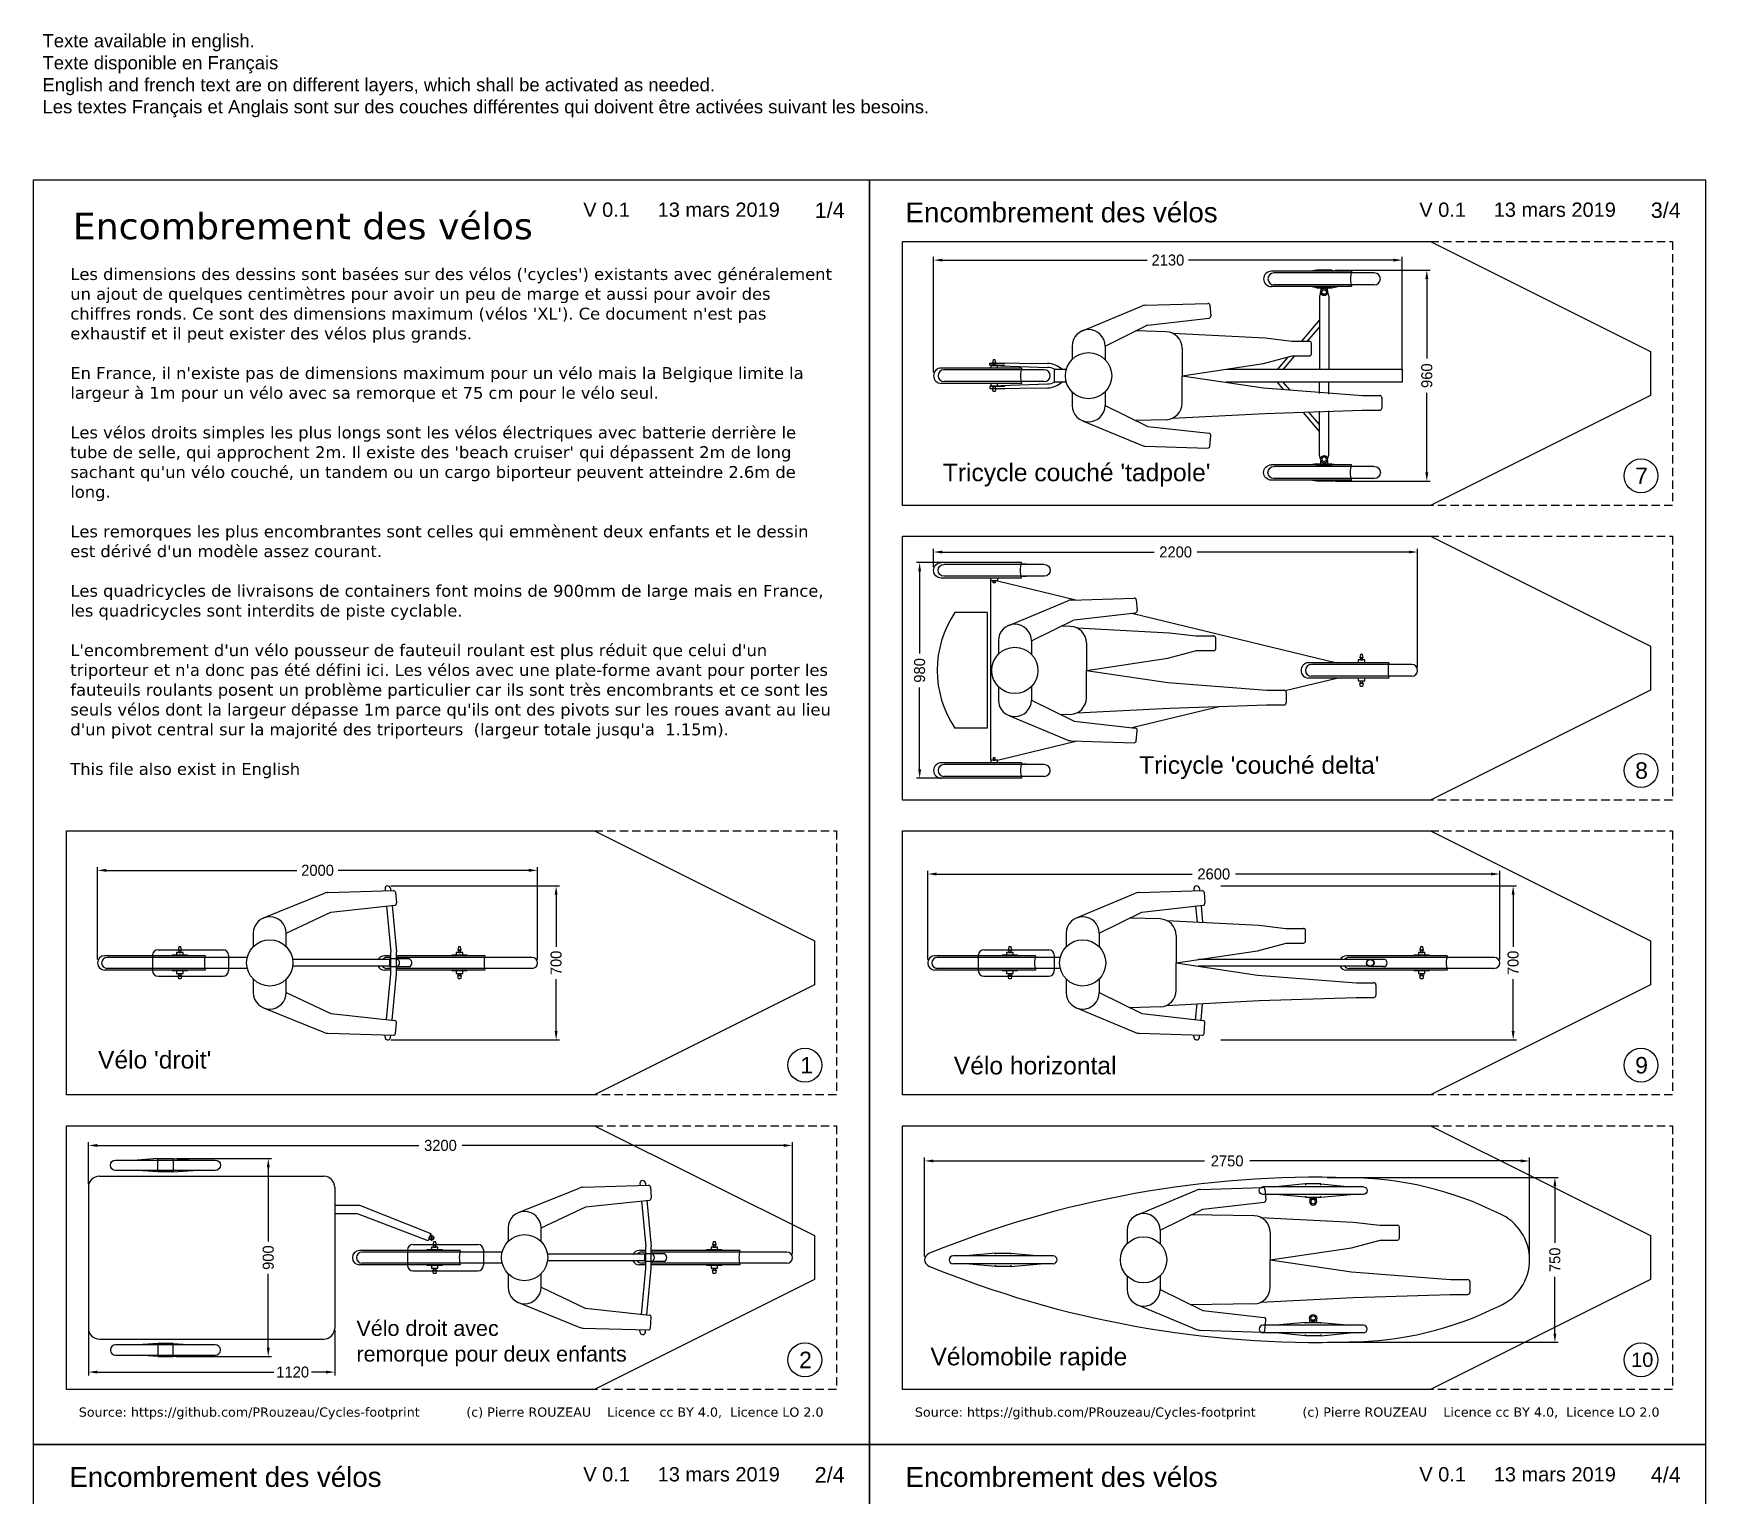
# Model space of a CAD drawing. Extents: x -960 to 7600, y -1493 to 12166.
# Drawn here: x 0 to 7600, y 5518 to 12166 of the extents above; entities that cross this region are included whole.
import ezdxf

# ---------------------------------------------------------------- set-up
doc = ezdxf.new("R2010")
doc.units = 0
doc.linetypes.add('DASHED', pattern=[19.05, 12.7, -6.35])
doc.layers.get('0').update_dxf_attribs({"linetype": 'CONTINUOUS'})
doc.layers.get('DEFPOINTS').update_dxf_attribs({"linetype": 'CONTINUOUS'})
doc.layers.add('COTES', color=1, linetype='CONTINUOUS')
doc.layers.add('TEXTE_FRANÇAIS', color=7, linetype='CONTINUOUS')
doc.dimstyles.new('ISO-25', dxfattribs={"dimtxt": 2.5, "dimasz": 2.5, "dimexe": 1.25, "dimexo": 0.625, "dimtad": 1, "dimtxsty": 'STANDARD', "dimcen": 2.5, "dimazin": 3, "dimtfac": 1, "dimtmove": 0, "dimatfit": 3})

# ---------------------------------------------------------------- blocks, each defined once
blk = doc.blocks.new('*D4')
at = {"layer": 'COTES', "color": 0}
for p, q in [((4351.4, 9760), (4012.9, 9760)), ((4027.9, 9720), (4027.9, 9347.5)), ((4027.9, 8820), (4027.9, 9192.5)), ((4351.4, 8780), (4012.9, 8780))]:
    blk.add_line(p, q, dxfattribs=at)
for points in [[(4034.5, 9720), (4021.2, 9720), (4027.9, 9760)], [(4021.2, 8820), (4034.5, 8820), (4027.9, 8780)]]:
    blk.add_solid(points, dxfattribs=at)
at = {"layer": 'DEFPOINTS', "color": 0}
for p in [(4027.9, 9760), (4366.4, 9760), (4366.4, 8780)]:
    blk.add_point(p, dxfattribs=at)
at = {"layer": 'COTES', "color": 0, "insert": (4027.9, 9270), "char_height": 50, "attachment_point": 5, "rotation": 90}
blk.add_mtext('980', dxfattribs=at)
blk = doc.blocks.new('*D5')
at = {"layer": 'COTES', "color": 0}
for p, q in [((4091.4, 9740), (4091.4, 9823.3)), ((4131.4, 9808.3), (5093.1, 9808.3)), ((6251.4, 9808.3), (5289.7, 9808.3)), ((6291.4, 9285), (6291.4, 9823.3))]:
    blk.add_line(p, q, dxfattribs=at)
for points in [[(4131.4, 9814.9), (4131.4, 9801.6), (4091.4, 9808.3)], [(6251.4, 9801.6), (6251.4, 9814.9), (6291.4, 9808.3)]]:
    blk.add_solid(points, dxfattribs=at)
at = {"layer": 'DEFPOINTS', "color": 0}
for p in [(6291.4, 9808.3), (4091.4, 9725), (6291.4, 9270)]:
    blk.add_point(p, dxfattribs=at)
at = {"layer": 'COTES', "color": 0, "insert": (5191.4, 9808.3), "char_height": 50, "attachment_point": 5}
blk.add_mtext('2200', dxfattribs=at)
blk = doc.blocks.new('*D7')
at = {"layer": 'COTES', "color": 0}
for p, q in [((291.4, 7955), (291.4, 8375.9)), ((331.4, 8360.9), (1197.2, 8360.9)), ((2251.4, 8360.9), (1385.6, 8360.9)), ((2291.4, 7955), (2291.4, 8375.9))]:
    blk.add_line(p, q, dxfattribs=at)
for points in [[(331.4, 8367.6), (331.4, 8354.2), (291.4, 8360.9)], [(2251.4, 8354.2), (2251.4, 8367.6), (2291.4, 8360.9)]]:
    blk.add_solid(points, dxfattribs=at)
at = {"layer": 'DEFPOINTS', "color": 0}
for p in [(2291.4, 8360.9), (291.4, 7940), (2291.4, 7940)]:
    blk.add_point(p, dxfattribs=at)
at = {"layer": 'COTES', "color": 0, "insert": (1291.4, 8360.9), "char_height": 50, "attachment_point": 5}
blk.add_mtext('2000', dxfattribs=at)
blk = doc.blocks.new('*D8')
at = {"layer": 'COTES', "color": 0}
for p, q in [((1624.3, 8290), (2390.6, 8290)), ((2375.6, 8250), (2375.6, 8013.3)), ((2375.6, 7630), (2375.6, 7866.7)), ((1624.3, 7590), (2390.6, 7590))]:
    blk.add_line(p, q, dxfattribs=at)
for points in [[(2382.3, 8250), (2369, 8250), (2375.6, 8290)], [(2369, 7630), (2382.3, 7630), (2375.6, 7590)]]:
    blk.add_solid(points, dxfattribs=at)
at = {"layer": 'DEFPOINTS', "color": 0}
for p in [(1609.3, 8290), (2375.6, 8290), (1609.3, 7590)]:
    blk.add_point(p, dxfattribs=at)
at = {"layer": 'COTES', "color": 0, "insert": (2375.6, 7940), "char_height": 50, "attachment_point": 5, "rotation": 90}
blk.add_mtext('700', dxfattribs=at)
blk = doc.blocks.new('ENCOMBREMENT')
blk.add_lwpolyline([(0, 1200), (0, 1200), (2400, 1200), (3400, 700), (3400, 500), (2400, 0), (0, 0), (0, 0)], close=True)
at = {"linetype": 'DASHED', "ltscale": 3}
blk.add_lwpolyline([(0, 0), (0, 1200), (3500, 1200), (3500, 0)], close=True, dxfattribs=at)
blk = doc.blocks.new('*D41')
at = {"layer": 'COTES', "color": 0}
for p, q in [((5916.4, 11090), (6348.1, 11090)), ((6333.1, 11050), (6333.1, 10687.5)), ((6333.1, 10170), (6333.1, 10532.5)), ((5916.4, 10130), (6348.1, 10130))]:
    blk.add_line(p, q, dxfattribs=at)
for points in [[(6339.7, 11050), (6326.4, 11050), (6333.1, 11090)], [(6326.4, 10170), (6339.7, 10170), (6333.1, 10130)]]:
    blk.add_solid(points, dxfattribs=at)
at = {"layer": 'DEFPOINTS', "color": 0}
for p in [(5901.4, 11090), (6333.1, 11090), (5901.4, 10130)]:
    blk.add_point(p, dxfattribs=at)
at = {"layer": 'COTES', "color": 0, "insert": (6333.1, 10610), "char_height": 50, "attachment_point": 5, "rotation": 90}
blk.add_mtext('960', dxfattribs=at)
blk = doc.blocks.new('*D42')
at = {"layer": 'COTES', "color": 0}
for p, q in [((4091.4, 10625), (4091.4, 11150.6)), ((4131.4, 11135.6), (5062.2, 11135.6)), ((6181.4, 11135.6), (5250.6, 11135.6)), ((6221.4, 10635), (6221.4, 11150.6))]:
    blk.add_line(p, q, dxfattribs=at)
for points in [[(4131.4, 11142.3), (4131.4, 11128.9), (4091.4, 11135.6)], [(6181.4, 11128.9), (6181.4, 11142.3), (6221.4, 11135.6)]]:
    blk.add_solid(points, dxfattribs=at)
at = {"layer": 'DEFPOINTS', "color": 0}
for p in [(6221.4, 11135.6), (4091.4, 10610), (6221.4, 10620)]:
    blk.add_point(p, dxfattribs=at)
at = {"layer": 'COTES', "color": 0, "insert": (5156.4, 11135.6), "char_height": 50, "attachment_point": 5}
blk.add_mtext('2130', dxfattribs=at)
blk = doc.blocks.new('*D49')
at = {"layer": 'COTES', "color": 0}
for p, q in [((4064.6, 7955), (4064.6, 8359.2)), ((4104.6, 8344.2), (5266.3, 8344.2)), ((6624.8, 8344.2), (5463, 8344.2)), ((6664.8, 7955), (6664.8, 8359.2))]:
    blk.add_line(p, q, dxfattribs=at)
for points in [[(4104.6, 8350.9), (4104.6, 8337.6), (4064.6, 8344.2)], [(6624.8, 8337.6), (6624.8, 8350.9), (6664.8, 8344.2)]]:
    blk.add_solid(points, dxfattribs=at)
at = {"layer": 'DEFPOINTS', "color": 0}
for p in [(6664.8, 8344.2), (4064.6, 7940), (6664.8, 7940)]:
    blk.add_point(p, dxfattribs=at)
at = {"layer": 'COTES', "color": 0, "insert": (5364.7, 8344.2), "char_height": 50, "attachment_point": 5}
blk.add_mtext('2600', dxfattribs=at)
blk = doc.blocks.new('*D50')
at = {"layer": 'COTES', "color": 0}
for p, q in [((5397.4, 8290), (6740.4, 8290)), ((6725.4, 8250), (6725.4, 8013.3)), ((6725.4, 7630), (6725.4, 7866.7)), ((5397.4, 7590), (6740.4, 7590))]:
    blk.add_line(p, q, dxfattribs=at)
for points in [[(6732.1, 8250), (6718.8, 8250), (6725.4, 8290)], [(6718.8, 7630), (6732.1, 7630), (6725.4, 7590)]]:
    blk.add_solid(points, dxfattribs=at)
at = {"layer": 'DEFPOINTS', "color": 0}
for p in [(5382.4, 8290), (6725.4, 8290), (5382.4, 7590)]:
    blk.add_point(p, dxfattribs=at)
at = {"layer": 'COTES', "color": 0, "insert": (6725.4, 7940), "char_height": 50, "attachment_point": 5, "rotation": 90}
blk.add_mtext('700', dxfattribs=at)
blk = doc.blocks.new('*D52')
at = {"layer": 'COTES', "color": 0}
for p, q in [((649.8, 7050), (1082.4, 7050)), ((1067.4, 7010), (1067.4, 6673.3)), ((1067.4, 6190), (1067.4, 6526.7)), ((649.8, 6150), (1082.4, 6150))]:
    blk.add_line(p, q, dxfattribs=at)
for points in [[(1074.1, 7010), (1060.7, 7010), (1067.4, 7050)], [(1060.7, 6190), (1074.1, 6190), (1067.4, 6150)]]:
    blk.add_solid(points, dxfattribs=at)
at = {"layer": 'DEFPOINTS', "color": 0}
for p in [(634.8, 7050), (1067.4, 7050), (634.8, 6150)]:
    blk.add_point(p, dxfattribs=at)
at = {"layer": 'COTES', "color": 0, "insert": (1067.4, 6600), "char_height": 50, "attachment_point": 5, "rotation": 90}
blk.add_mtext('900', dxfattribs=at)
blk = doc.blocks.new('ROUE_REMORQUE_500X50')
for p, q in [((-459.5, -3103.4), (-912.5, -3103.4)), ((-721, -3096.9), (-812.1, -3103.4)), ((-651, -3096.9), (-559.9, -3103.4)), ((-912.5, -3150.4), (-459.5, -3150.4)), ((-721, -3156.9), (-812.1, -3150.4)), ((-651, -3156.9), (-559.9, -3150.4))]:
    blk.add_line(p, q)
blk.add_lwpolyline([(-721, -3096.9), (-721, -3156.9), (-651, -3156.9), (-651, -3096.9)], close=True)
for centre, start, end in [((-912.5, -3126.9), 90, 270), ((-459.5, -3126.9), 270, 90)]:
    blk.add_arc(centre, 23.5, start, end)
blk = doc.blocks.new('REMORQUE_ENFANTS')
for p, q in [((-1200, 320), (-1200, -320)), ((-1150, 370), (-130, 370)), ((-80, 320), (-80, -320)), ((346.3, 90), (373.7, 90)), ((360, 104.2), (360, 75.8)), ((-1150, -370), (-130, -370))]:
    blk.add_line(p, q)
blk.add_lwpolyline([(-80, 239.1), (32.2, 239.1), (356.2, 109.3), (344.7, 77.1), (22.6, 199.1), (-80, 199.1)])
blk.add_circle((360, 90), 10)
for centre, start, end in [((-1150, 320), 90, 180), ((-130, 320), 0, 90), ((-1150, -320), 180, 270), ((-130, -320), 270, 0)]:
    blk.add_arc(centre, 50, start, end)
at = {"xscale": -1, "rotation": 180}
blk.add_blockref('ROUE_REMORQUE_500X50', (-164, -2706.9), dxfattribs=at)
blk.add_blockref('ROUE_REMORQUE_500X50', (-164, 2706.9))
blk = doc.blocks.new('*D58')
at = {"layer": 'COTES', "color": 0}
for p, q in [((249.8, 6265), (249.8, 6064.6)), ((1369.8, 6272.3), (1369.8, 6064.6)), ((289.8, 6079.6), (1092.5, 6079.6)), ((1329.8, 6079.6), (1264.2, 6079.6))]:
    blk.add_line(p, q, dxfattribs=at)
for points in [[(289.8, 6086.2), (289.8, 6072.9), (249.8, 6079.6)], [(1329.8, 6072.9), (1329.8, 6086.2), (1369.8, 6079.6)]]:
    blk.add_solid(points, dxfattribs=at)
at = {"layer": 'DEFPOINTS', "color": 0}
for p in [(249.8, 6280), (1369.8, 6287.3), (1369.8, 6079.6)]:
    blk.add_point(p, dxfattribs=at)
at = {"layer": 'COTES', "color": 0, "insert": (1178.4, 6079.6), "char_height": 50, "attachment_point": 5}
blk.add_mtext('1120', dxfattribs=at)
blk = doc.blocks.new('ROUE_500X55')
for p, q in [((124.5, 33.3), (-240, 33.3)), ((228.1, 25.2), (-228.1, 25.2)), ((124.5, -36.7), (-240, -36.7)), ((228.1, -28.6), (-228.1, -28.6))]:
    blk.add_line(p, q)
for points in [[(15, 33.3), (15, 45.8), (-15, 45.8), (-15, 33.3)], [(-8, 55.8), (8, 55.8), (5, 70.8), (-5, 70.8), (-8, 55.8)], [(-15, -36.7), (-15, -49.2), (15, -49.2), (15, -36.7)], [(-8, -59.2), (8, -59.2), (5, -74.2), (-5, -74.2), (-8, -59.2)]]:
    blk.add_lwpolyline(points)
for points in [[(-5, 55.8), (-5, 45.8), (5, 45.8), (5, 55.8)], [(-5, -59.2), (-5, -49.2), (5, -49.2), (5, -59.2)]]:
    blk.add_lwpolyline(points, close=True)
for centre, radius, start, end in [((-240, -1.7), 35, 90, 270), ((-228.1, -1.7), 26.9, 90, 270), ((268.8, -1.7), 148.5, 166.36632, 193.63368), ((228.1, -1.7), 26.9, 270, 90)]:
    blk.add_arc(centre, radius, start, end)
blk = doc.blocks.new('ROUE_500X55_PIVOT')
for p, q in [((1899.5, 6107.5), (1535, 6107.5)), ((2003.1, 6100), (1546.9, 6100)), ((1740, 6112.5), (1712.6, 6107.5)), ((1810, 6112.5), (1837.4, 6107.5)), ((1899.5, 6037.5), (1535, 6037.5)), ((2003.1, 6045), (1546.9, 6045)), ((1740, 6032.5), (1712.6, 6037.5)), ((1810, 6032.5), (1837.4, 6037.5))]:
    blk.add_line(p, q)
for points in [[(1810, 6107.5), (1810, 6112.5), (1740, 6112.5), (1740, 6107.5)], [(1810, 6107.5), (1810, 6112.5), (1740, 6112.5), (1740, 6107.5)], [(1790, 6107.5), (1760, 6107.5)], [(1790, 6107.5), (1790, 6107.5)], [(1740, 6037.5), (1810, 6037.5)], [(1740, 6037.5), (1740, 6032.5), (1810, 6032.5), (1810, 6037.5)], [(1740, 6037.5), (1740, 6037.5)], [(1760, 6032.5), (1760, 6018.1)], [(1790, 6018.1), (1790, 6032.5)]]:
    blk.add_lwpolyline(points)
for radius in [16, 10]:
    blk.add_circle((1775, 6012.5), radius)
for centre, radius, start, end in [((1535, 6072.5), 35, 90, 270), ((1546.9, 6072.5), 27.5, 90, 270), ((2043.8, 6072.5), 148.5, 166.36632, 193.63368), ((2003.1, 6072.5), 27.5, 270, 90)]:
    blk.add_arc(centre, radius, start, end)
blk = doc.blocks.new('HOMME_COUCHE_2')
for p, q in [((-23.1, 204.5), (245.5, 316.5)), ((261.7, 320), (547.5, 328.8)), ((556.8, 321.4), (560.7, 272.5)), ((80, 135), (274.5, 230.6)), ((274.1, 230.5), (553.2, 262)), ((357.8, 200), (220.1, 203.9)), ((386.5, 193.1), (807.8, 171.5)), ((807.8, 171.5), (928.2, 156.9)), ((928.2, 156.9), (1008.9, 156.9)), ((-70, 135), (-70, 73.5)), ((80, 135), (80, 73.5)), ((430, 125), (430, 0)), ((800.2, 55.2), (930.3, 89.8)), ((930.3, 89.8), (1008.8, 90)), ((1017.8, 99), (1017.8, 148.1)), ((430, 0), (800.2, 55.2)), ((430, -125), (430, 0)), ((430, 0), (800.2, -55.2)), ((-70, -73.5), (-70, -135)), ((80, -73.5), (80, -135)), ((800.2, -55.2), (1250.3, -89.8)), ((80, -135), (274.5, -230.6)), ((1250.3, -89.8), (1328.8, -90)), ((1337.8, -99), (1337.8, -148.1)), ((-23.1, -204.5), (245.5, -316.5)), ((357.8, -200), (220.1, -203.9)), ((386.5, -193.1), (807.8, -171.5)), ((807.8, -171.5), (1248.2, -156.9)), ((1248.2, -156.9), (1328.9, -156.9)), ((274.1, -230.5), (553.2, -262)), ((556.8, -321.4), (560.7, -272.5)), ((261.7, -320), (547.5, -328.8))]:
    blk.add_line(p, q)
blk.add_circle((5, 0), 105)
for centre, radius, start, end in [((262.8, 275), 45, 91.46914, 112.63406), ((547.9, 319.8), 9, 10.02459, 92.49594), ((551.8, 270.9), 9, 278.40498, 10.06527), ((5, 135), 75, 0, 180), ((355, 125), 75, 0.01384, 87.84946), ((1008.8, 147.9), 9, 0, 90), ((1008.8, 99), 9, 270, 0), ((5, -135), 75, 180, 0), ((355, -125), 75, 272.15054, 359.98616), ((1328.8, -99), 9, 0, 90), ((1328.8, -147.9), 9, 270, 0), ((551.8, -270.9), 9, 349.93473, 81.59502), ((262.8, -275), 45, 247.36594, 268.53086), ((547.9, -319.8), 9, 267.50406, 349.97541)]:
    blk.add_arc(centre, radius, start, end)
blk = doc.blocks.new('TRICYCLE__TADPOLE_')
for p, q in [((1754, 253.4), (1671.4, 156.9)), ((1754, 222.6), (1697.7, 156.9)), ((1609.3, 84.4), (1562.7, 30)), ((1640.3, 89.9), (1589.1, 30)), ((255, 57.5), (323.2, 57.5)), ((255, 47.5), (255, 57.5)), ((255, 47.5), (323.2, 47.5)), ((262.4, 58.5), (518.3, 55.6)), ((263.2, 46), (517.9, 37.7)), ((255, -47.5), (323.2, -47.5)), ((255, -47.5), (255, -57.5)), ((255, -57.5), (323.2, -57.5)), ((262.4, -58.5), (518.3, -55.6)), ((263.2, -46), (517.9, -37.7)), ((1590.3, -62.2), (1562.7, -30)), ((1618.5, -64.4), (1589.1, -30)), ((1754, -253.4), (1679, -165.8)), ((1754, -222.6), (1704.6, -164.9))]:
    blk.add_line(p, q)
for points in [[(1759, 380), (1754, 360), (1754, 30)], [(1791, 380), (1796, 360), (1796, 30)], [(603.6, -30), (549.2, -30), (549.2, 30), (603.6, 30)], [(1330.4, 30), (2130, 30), (2130, -30), (1330.4, -30)], [(1754, -80.6), (1754, -30)], [(1796, -83.8), (1796, -30)], [(1759, -380), (1754, -360), (1754, -160.8)], [(1791, -380), (1796, -360), (1796, -159.4)]]:
    blk.add_lwpolyline(points)
for centre, radius, start, end in [((513.8, -48), 85.7, 65.45702, 87.52929), ((513.9, -47.7), 103.4, 48.69239, 87.55101), ((513.8, 48), 85.7, 272.47071, 294.54298), ((513.9, 47.7), 103.4, 272.44899, 311.30761)]:
    blk.add_arc(centre, radius, start, end)
for name, p in [('ROUE_500X55_PIVOT', (0, -5632.5)), ('HOMME_COUCHE_2', (699.3, 0)), ('ROUE_500X55', (275, 1.7))]:
    blk.add_blockref(name, p)
at = {"xscale": -1, "rotation": 180}
blk.add_blockref('ROUE_500X55_PIVOT', (0, 5632.5), dxfattribs=at)
blk = doc.blocks.new('HOMME_DESSUS')
for p, q in [((76.9, 204.5), (353.5, 316.5)), ((369.7, 320), (667.5, 328.8)), ((676.8, 321.4), (680.7, 272.5)), ((180, 135), (382.5, 230.6)), ((382.1, 230.5), (673.2, 262)), ((30, 135), (30, 73.5)), ((180, 73.5), (180, 135)), ((30, -73.5), (30, -135)), ((180, -135), (180, -73.5)), ((180, -135), (382.5, -230.6)), ((76.9, -204.5), (353.5, -316.5)), ((382.1, -230.5), (673.2, -262)), ((676.8, -321.4), (680.7, -272.5)), ((369.7, -320), (667.5, -328.8))]:
    blk.add_line(p, q)
blk.add_circle((105, 0), 105)
for centre, radius, start, end in [((370.8, 275), 45, 91.46914, 112.63406), ((667.9, 319.8), 9, 10.02459, 92.49594), ((671.8, 270.9), 9, 278.40498, 10.06527), ((105, 135), 75, 0, 180), ((105, -135), 75, 180, 0), ((671.8, -270.9), 9, 349.93473, 81.59502), ((370.8, -275), 45, 247.36594, 268.53086), ((667.9, -319.8), 9, 267.50406, 349.97541)]:
    blk.add_arc(centre, radius, start, end)
blk = doc.blocks.new('VÉLO_DROIT')
for p, q in [((1306.5, 336.4), (1307.3, 327.7)), ((1331.4, 338.6), (1332.4, 328.5)), ((1313.8, 258), (1333.3, 50)), ((1338.7, 260.7), (1358.4, 50)), ((489.6, 32.6), (32.6, 32.6)), ((680.7, 25), (43.6, 25)), ((250, 35), (250, -35)), ((275, 60), (570.3, 60)), ((595.3, 35), (595.3, -35)), ((1328.4, 15), (886.6, 15)), ((1333.3, 32.6), (1303.7, 32.6)), ((1333.3, 25), (1314.8, 25)), ((1418.4, 18), (1328.4, 18)), ((1328.4, -18), (1328.4, 18)), ((1333.3, -50), (1333.3, 50)), ((1358.4, -50), (1358.4, 50)), ((1760.8, 32.6), (1358.4, 32.6)), ((1975.2, 25), (1358.4, 25)), ((489.6, -32.6), (32.6, -32.6)), ((680.7, -25), (43.6, -25)), ((275, -60), (570.3, -60)), ((1328.4, -15), (886.6, -15)), ((1333.3, -32.6), (1303.7, -32.6)), ((1313.8, -258), (1333.3, -50)), ((1333.3, -25), (1314.8, -25)), ((1418.4, -18), (1328.4, -18)), ((1338.7, -260.7), (1358.4, -50)), ((1975.2, -25), (1358.4, -25)), ((1760.8, -32.6), (1358.4, -32.6)), ((1306.5, -336.4), (1307.3, -327.7)), ((1331.4, -338.6), (1332.4, -328.5))]:
    blk.add_line(p, q)
for points in [[(408.8, 32.6), (408.8, 35), (338.8, 35), (338.8, 32.6)], [(388.8, 35), (388.8, 47.5), (358.8, 47.5), (358.8, 35)], [(365.8, 57.5), (381.8, 57.5), (378.8, 72.5), (368.8, 72.5), (365.8, 57.5)], [(1680, 32.6), (1680, 35), (1610, 35), (1610, 32.6)], [(1660, 35), (1660, 47.5), (1630, 47.5), (1630, 35)], [(1637, 57.5), (1653, 57.5), (1650, 72.5), (1640, 72.5), (1637, 57.5)], [(338.8, -32.6), (338.8, -35), (408.8, -35), (408.8, -32.6)], [(358.8, -35), (358.8, -47.5), (388.8, -47.5), (388.8, -35)], [(365.8, -57.5), (381.8, -57.5), (378.8, -72.5), (368.8, -72.5), (365.8, -57.5)], [(1610, -32.6), (1610, -35), (1680, -35), (1680, -32.6)], [(1630, -35), (1630, -47.5), (1660, -47.5), (1660, -35)], [(1637, -57.5), (1653, -57.5), (1650, -72.5), (1640, -72.5), (1637, -57.5)]]:
    blk.add_lwpolyline(points)
for points in [[(368.8, 57.5), (368.8, 47.5), (378.8, 47.5), (378.8, 57.5)], [(1640, 57.5), (1640, 47.5), (1650, 47.5), (1650, 57.5)], [(368.8, -57.5), (368.8, -47.5), (378.8, -47.5), (378.8, -57.5)], [(1640, -57.5), (1640, -47.5), (1650, -47.5), (1650, -57.5)]]:
    blk.add_lwpolyline(points, close=True)
for centre, radius, start, end in [((1319, 337.5), 12.5, 5, 185), ((32.6, 0), 32.6, 90, 270), ((43.6, 0), 25, 90, 270), ((275, 35), 25, 90, 180), ((623.9, 0), 138.1, 166.36632, 193.63368), ((570.3, 35), 25, 0, 90), ((1303.7, 0), 32.6, 90, 152.56679), ((1314.8, 0), 25, 90, 143.1301), ((1351.7, 0), 21, 300.81003, 59.18997), ((1407.6, 0), 21, 300.81003, 59.18997), ((1895, 0), 138.1, 166.36632, 193.63368), ((1975.2, 0), 25, 270, 90), ((275, -35), 25, 180, 270), ((570.3, -35), 25, 270, 0), ((1303.7, 0), 32.6, 207.43321, 270), ((1314.8, 0), 25, 216.8699, 270), ((1319, -337.5), 12.5, 175, 355)]:
    blk.add_arc(centre, radius, start, end)
blk.add_blockref('HOMME_DESSUS', (677.7, 0))
blk = doc.blocks.new('*D64')
at = {"layer": 'COTES', "color": 0}
for p, q in [((249.8, 6935), (249.8, 7125)), ((289.8, 7110), (1751.6, 7110)), ((3410, 7110), (1948.2, 7110)), ((3450, 6615), (3450, 7125))]:
    blk.add_line(p, q, dxfattribs=at)
for points in [[(289.8, 7116.7), (289.8, 7103.3), (249.8, 7110)], [(3410, 7103.3), (3410, 7116.7), (3450, 7110)]]:
    blk.add_solid(points, dxfattribs=at)
at = {"layer": 'DEFPOINTS', "color": 0}
for p in [(3450, 7110), (249.8, 6920), (3450, 6600)]:
    blk.add_point(p, dxfattribs=at)
at = {"layer": 'COTES', "color": 0, "insert": (1849.9, 7110), "char_height": 50, "attachment_point": 5}
blk.add_mtext('3200', dxfattribs=at)
blk = doc.blocks.new('PORTE-BAGAGE')
for p, q in [((-345.3, 35), (-345.3, -35)), ((-320.3, 60), (-25, 60)), ((0, 35), (0, -35)), ((-320.3, -60), (-25, -60))]:
    blk.add_line(p, q)
for centre, start, end in [((-320.3, 35), 90, 180), ((-25, 35), 0, 90), ((-320.3, -35), 180, 270), ((-25, -35), 270, 0)]:
    blk.add_arc(centre, 25, start, end)
blk = doc.blocks.new('VÉLO_HORIZONTAL')
for p, q in [((1210.2, 336.4), (1211, 327.7)), ((1235.1, 338.6), (1236, 328.5)), ((1217.5, 258.1), (1224.3, 186)), ((1242.4, 260.9), (1249.5, 184.7)), ((489.6, 32.6), (32.6, 32.6)), ((602.3, 25), (43.6, 25)), ((2011.6, 15), (1229.8, 15)), ((2360.8, 32.6), (1903.7, 32.6)), ((2575.2, 25), (1914.8, 25)), ((489.6, -32.6), (32.6, -32.6)), ((602.3, -25), (43.6, -25)), ((2011.6, -15), (1229.8, -15)), ((2360.8, -32.6), (1903.7, -32.6)), ((2575.2, -25), (1914.8, -25)), ((1217.5, -258.1), (1224.3, -186)), ((1242.4, -260.9), (1249.5, -184.7)), ((1210.2, -336.4), (1211, -327.7)), ((1235.1, -338.6), (1236, -328.5))]:
    blk.add_line(p, q)
for points in [[(408.8, 32.6), (408.8, 35), (338.8, 35), (338.8, 32.6)], [(388.8, 35), (388.8, 47.5), (358.8, 47.5), (358.8, 35)], [(365.8, 57.5), (381.8, 57.5), (378.8, 72.5), (368.8, 72.5), (365.8, 57.5)], [(2011.6, 17), (2071.6, 17)], [(2280, 32.6), (2280, 35), (2210, 35), (2210, 32.6)], [(2260, 35), (2260, 47.5), (2230, 47.5), (2230, 35)], [(2237, 57.5), (2253, 57.5), (2250, 72.5), (2240, 72.5), (2237, 57.5)], [(338.8, -32.6), (338.8, -35), (408.8, -35), (408.8, -32.6)], [(358.8, -35), (358.8, -47.5), (388.8, -47.5), (388.8, -35)], [(365.8, -57.5), (381.8, -57.5), (378.8, -72.5), (368.8, -72.5), (365.8, -57.5)], [(2071.6, -17), (2011.6, -17)], [(2210, -32.6), (2210, -35), (2280, -35), (2280, -32.6)], [(2230, -35), (2230, -47.5), (2260, -47.5), (2260, -35)], [(2237, -57.5), (2253, -57.5), (2250, -72.5), (2240, -72.5), (2237, -57.5)]]:
    blk.add_lwpolyline(points)
for points in [[(368.8, 57.5), (368.8, 47.5), (378.8, 47.5), (378.8, 57.5)], [(2240, 57.5), (2240, 47.5), (2250, 47.5), (2250, 57.5)], [(368.8, -57.5), (368.8, -47.5), (378.8, -47.5), (378.8, -57.5)], [(2240, -57.5), (2240, -47.5), (2250, -47.5), (2250, -57.5)]]:
    blk.add_lwpolyline(points, close=True)
for radius in [17, 15]:
    blk.add_circle((2011.6, 0), radius)
for centre, radius, start, end in [((1222.7, 337.5), 12.5, 5, 185), ((32.6, 0), 32.6, 90, 270), ((43.6, 0), 25, 90, 270), ((623.9, 0), 138.1, 166.36632, 193.63368), ((1903.7, 0), 32.6, 90, 152.56679), ((1914.8, 0), 25, 90, 143.1301), ((2071.6, 0), 17, 270, 90), ((2495, 0), 138.1, 166.36632, 193.63368), ((2575.2, 0), 25, 270, 90), ((1903.7, 0), 32.6, 207.43321, 270), ((1914.8, 0), 25, 216.8699, 270), ((1222.7, -337.5), 12.5, 175, 355)]:
    blk.add_arc(centre, radius, start, end)
for name, p in [('HOMME_COUCHE_2', (699.3, 0)), ('PORTE-BAGAGE', (575.3, 0))]:
    blk.add_blockref(name, p)
blk = doc.blocks.new('HOMME_COUCHE_VUE_DESSUS')
for p, q in [((-753.8, 1659.5), (-485.2, 1771.5)), ((-469.1, 1775), (-183.2, 1783.8)), ((-173.9, 1776.4), (-170, 1727.5)), ((-650.7, 1590), (-456.2, 1685.6)), ((-456.6, 1685.5), (-177.6, 1717)), ((-473, 1655), (-515.1, 1656.6)), ((-444.2, 1648.1), (-22.9, 1626.5)), ((-22.9, 1626.5), (97.5, 1611.9)), ((97.5, 1611.9), (178.2, 1611.9)), ((187.1, 1554), (187.1, 1603.1)), ((-800.7, 1590), (-800.7, 1528.5)), ((-650.7, 1590), (-650.7, 1528.5)), ((-400.7, 1580), (-400.7, 1455)), ((-30.5, 1510.2), (99.6, 1544.8)), ((99.6, 1544.8), (178.1, 1545)), ((-400.7, 1455), (-30.5, 1510.2)), ((-400.7, 1455), (-30.5, 1399.8)), ((-400.7, 1330), (-400.7, 1455)), ((-800.7, 1381.5), (-800.7, 1320)), ((-650.7, 1381.5), (-650.7, 1320)), ((-30.5, 1399.8), (419.6, 1365.2)), ((-650.7, 1320), (-456.2, 1224.4)), ((-22.9, 1283.5), (417.5, 1298.1)), ((417.5, 1298.1), (498.2, 1298.1)), ((419.6, 1365.2), (498.1, 1365)), ((507.1, 1356), (507.1, 1306.9)), ((-753.8, 1250.5), (-485.2, 1138.5)), ((-473, 1255), (-515.1, 1253.4)), ((-456.6, 1224.5), (-177.6, 1193)), ((-444.2, 1261.9), (-22.9, 1283.5)), ((-173.9, 1133.6), (-170, 1182.5)), ((-469.1, 1135), (-183.2, 1126.2))]:
    blk.add_line(p, q)
blk.add_circle((-725.7, 1455), 105)
for centre, radius, start, end in [((-467.9, 1730), 45, 91.46914, 112.63406), ((-182.8, 1774.8), 9, 10.02459, 92.49594), ((-178.9, 1725.9), 9, 278.40498, 10.06527), ((-725.7, 1590), 75, 0, 180), ((-475.8, 1580), 75, 0.01384, 87.84946), ((178.1, 1602.9), 9, 0, 90), ((178.1, 1554), 9, 270, 0), ((-725.7, 1320), 75, 180, 0), ((-475.8, 1330), 75, 272.15054, 359.98616), ((498.1, 1356), 9, 0, 90), ((498.1, 1307.1), 9, 270, 0), ((-178.9, 1184.1), 9, 349.93473, 81.59502), ((-467.9, 1180), 45, 247.36594, 268.53086), ((-182.8, 1135.2), 9, 267.50406, 349.97541)]:
    blk.add_arc(centre, radius, start, end)
blk = doc.blocks.new('ROUE_500_X_55_ASYMÉTRIQUE')
for p, q in [((124.5, -12.5), (-240, -12.5)), ((228.1, -20.6), (-228.1, -20.6)), ((228.1, -74.4), (-228.1, -74.4)), ((168, -20.6), (123.3, -17.9)), ((168, -74.4), (123.3, -77.1)), ((124.5, -82.5), (-240, -82.5))]:
    blk.add_line(p, q)
blk.add_lwpolyline([(15, -12.5), (15, 0), (-15, 0), (-15, -12.5)])
blk.add_lwpolyline([(-5, 10), (-5, 0), (5, 0), (5, 10)], close=True)
for centre, radius, start, end in [((-240, -47.5), 35, 90, 270), ((-228.1, -47.5), 26.9, 90, 270), ((268.8, -47.5), 148.5, 166.36632, 193.63368), ((228.1, -47.5), 26.9, 270, 90)]:
    blk.add_arc(centre, radius, start, end)
blk = doc.blocks.new('TRICYCLE_DELTA')
for p, q in [((243.8, -407.5), (243.8, 407.5)), ((273.8, 407.5), (630.8, 321.3)), ((226.9, 262.6), (81, 262.6)), ((226.9, 262.6), (226.9, -262.6)), ((884.1, 260.1), (1815.9, 35)), ((1581.9, -91.5), (1815.9, -35)), ((884.1, -260.1), (1281.8, -164)), ((226.9, -262.6), (81, -262.6)), ((273.8, -407.5), (630.8, -321.3))]:
    blk.add_line(p, q)
blk.add_arc((466.2, 0), 466.2, 145.7202, 214.2798)
at = {"xscale": -1, "rotation": 180}
blk.add_blockref('ROUE_500_X_55_ASYMÉTRIQUE', (258.8, 407.5), dxfattribs=at)
for name, p in [('HOMME_COUCHE_VUE_DESSUS', (1078.8, -1455)), ('ROUE_500X55', (1928.8, 1.7)), ('ROUE_500_X_55_ASYMÉTRIQUE', (258.8, -407.5))]:
    blk.add_blockref(name, p)
blk = doc.blocks.new('*D76')
at = {"layer": 'COTES', "color": 0}
for p, q in [((5879.8, 6965), (6930.2, 6965)), ((6915.2, 6925), (6915.2, 6667.5)), ((6915.2, 6255), (6915.2, 6512.5)), ((5881.4, 6215), (6930.2, 6215))]:
    blk.add_line(p, q, dxfattribs=at)
for points in [[(6921.9, 6925), (6908.6, 6925), (6915.2, 6965)], [(6908.6, 6255), (6921.9, 6255), (6915.2, 6215)]]:
    blk.add_solid(points, dxfattribs=at)
at = {"layer": 'DEFPOINTS', "color": 0}
for p in [(5864.8, 6965), (6915.2, 6965), (5866.4, 6215)]:
    blk.add_point(p, dxfattribs=at)
at = {"layer": 'COTES', "color": 0, "insert": (6915.2, 6590), "char_height": 50, "attachment_point": 5, "rotation": 90}
blk.add_mtext('750', dxfattribs=at)
blk = doc.blocks.new('*D77')
at = {"layer": 'COTES', "color": 0}
for p, q in [((4050.7, 6605), (4050.7, 7054.6)), ((4090.7, 7039.6), (5323, 7039.6)), ((6760.4, 7039.6), (5528, 7039.6)), ((6800.4, 6605), (6800.4, 7054.6))]:
    blk.add_line(p, q, dxfattribs=at)
for points in [[(4090.7, 7046.2), (4090.7, 7032.9), (4050.7, 7039.6)], [(6760.4, 7032.9), (6760.4, 7046.2), (6800.4, 7039.6)]]:
    blk.add_solid(points, dxfattribs=at)
at = {"layer": 'DEFPOINTS', "color": 0}
for p in [(6800.4, 7039.6), (4050.7, 6590), (6800.4, 6590)]:
    blk.add_point(p, dxfattribs=at)
at = {"layer": 'COTES', "color": 0, "insert": (5425.5, 7039.6), "char_height": 50, "attachment_point": 5}
blk.add_mtext('2750', dxfattribs=at)
blk = doc.blocks.new('LICENSE')
at = {"char_height": 42, "width": 1679.408, "attachment_point": 1}
for s, insert in [('{\\fVerdana|b0|i0|c0|p0;Source: https://github.com/PRouzeau/Cycles-footprint}', (206.2, 168.7)), ('{\\fVerdana|b0|i0|c0|p0;(c) Pierre ROUZEAU    Licence cc BY 4.0,  Licence LO 2.0}', (1967.5, 168.7))]:
    blk.add_mtext(s, dxfattribs=dict(at, insert=insert))
blk = doc.blocks.new('ROUE_500_X_32_PIVOT_NUE')
for p, q in [((2003.1, -1707.5), (1546.9, -1707.5)), ((2003.1, -1742.5), (1546.9, -1742.5)), ((1740, -1695), (1605.1, -1707.5)), ((1740, -1755), (1605.1, -1742.5)), ((1810, -1695), (1944.9, -1707.5)), ((1810, -1755), (1944.9, -1742.5))]:
    blk.add_line(p, q)
for points in [[(1740, -1700), (1740, -1695), (1810, -1695), (1810, -1700)], [(1740, -1700), (1740, -1700)], [(1760, -1695), (1760, -1680.6)], [(1790, -1680.6), (1790, -1695)], [(1810, -1750), (1810, -1755), (1740, -1755), (1740, -1750)], [(1810, -1750), (1810, -1755), (1740, -1755), (1740, -1750)], [(1790, -1750), (1790, -1750)]]:
    blk.add_lwpolyline(points)
for radius in [16, 10]:
    blk.add_circle((1775, -1675), radius)
for centre, start, end in [((1546.9, -1725), 90, 270), ((2003.1, -1725), 270, 90)]:
    blk.add_arc(centre, 17.5, start, end)
blk = doc.blocks.new('HOMME_COUCHE_3')
for p, q in [((976.2, -1205.5), (1244.8, -1093.5)), ((1260.9, -1090), (1546.8, -1081.2)), ((1556.1, -1088.6), (1560, -1137.5)), ((1079.3, -1275), (1273.8, -1179.4)), ((1507, -1210), (1219.4, -1206.1)), ((1273.4, -1179.5), (1552.4, -1148)), ((929.3, -1275), (929.3, -1336.5)), ((1079.3, -1275), (1079.3, -1336.5)), ((1535.8, -1216.9), (1957.1, -1238.5)), ((1579.3, -1285), (1579.3, -1410)), ((1957.1, -1238.5), (2077.5, -1253.1)), ((2077.5, -1253.1), (2158.2, -1253.1)), ((2167.1, -1311), (2167.1, -1261.9)), ((1579.3, -1410), (1949.5, -1354.8)), ((1949.5, -1354.8), (2079.6, -1320.2)), ((2079.6, -1320.2), (2158.1, -1320)), ((1579.3, -1410), (1949.5, -1465.2)), ((1579.3, -1535), (1579.3, -1410)), ((929.3, -1483.5), (929.3, -1545)), ((1079.3, -1483.5), (1079.3, -1545)), ((1949.5, -1465.2), (2399.6, -1499.8)), ((2399.6, -1499.8), (2478.1, -1500)), ((2487.1, -1509), (2487.1, -1558.1)), ((1079.3, -1545), (1273.8, -1640.6)), ((1535.8, -1603.1), (1957.1, -1581.5)), ((1957.1, -1581.5), (2397.5, -1566.9)), ((2397.5, -1566.9), (2478.2, -1566.9)), ((976.2, -1614.5), (1244.8, -1726.5)), ((1507, -1610), (1219.4, -1613.9)), ((1273.4, -1640.5), (1552.4, -1672)), ((1260.9, -1730), (1546.8, -1738.8)), ((1556.1, -1731.4), (1560, -1682.5))]:
    blk.add_line(p, q)
blk.add_circle((1004.3, -1410), 105)
for centre, radius, start, end in [((1262.1, -1135), 45, 91.46914, 112.63406), ((1547.2, -1090.2), 9, 10.02459, 92.49594), ((1551.1, -1139.1), 9, 278.40498, 10.06527), ((1004.3, -1275), 75, 0, 180), ((1504.2, -1285), 75, 0.01384, 87.84946), ((2158.1, -1262.1), 9, 0, 90), ((2158.1, -1311), 9, 270, 0), ((2478.1, -1509), 9, 0, 90), ((1004.3, -1545), 75, 180, 0), ((1504.2, -1535), 75, 272.15054, 359.98616), ((2478.1, -1557.9), 9, 270, 0), ((1262.1, -1685), 45, 247.36594, 268.53086), ((1547.2, -1729.8), 9, 267.50406, 349.97541), ((1551.1, -1680.9), 9, 349.93473, 81.59502)]:
    blk.add_arc(centre, radius, start, end)
blk = doc.blocks.new('ROUE_500X35_NUE')
for p, q in [((493.7, -1392.5), (37.5, -1392.5)), ((493.7, -1427.5), (37.5, -1427.5)), ((230.6, -1380), (95.7, -1392.5)), ((230.6, -1440), (95.7, -1427.5)), ((300.6, -1380), (435.6, -1392.5)), ((300.6, -1440), (435.6, -1427.5))]:
    blk.add_line(p, q)
for points in [[(230.6, -1385), (230.6, -1380), (300.6, -1380), (300.6, -1385)], [(230.6, -1385), (230.6, -1385)], [(300.6, -1435), (300.6, -1440), (230.6, -1440), (230.6, -1435)], [(300.6, -1435), (300.6, -1440), (230.6, -1440), (230.6, -1435)], [(280.6, -1435), (280.6, -1435)]]:
    blk.add_lwpolyline(points)
for centre, start, end in [((37.5, -1410), 90, 270), ((493.7, -1410), 270, 90)]:
    blk.add_arc(centre, 17.5, start, end)
blk = doc.blocks.new('VELOMOBILE')
for centre, radius, start, end in [((1782, -4276.5), 4651.8, 88.18729, 112.27609), ((1921.8, -1167.7), 1540.7, 63.43365, 89.72834), ((2521.1, 0), 228.7, 293.111, 66.889), ((30.6, 0), 30.6, 113.08027, 246.91973), ((1782, 4276.5), 4651.8, 247.72391, 271.81271), ((1921.8, 1167.7), 1540.7, 270.27166, 296.56635)]:
    blk.add_arc(centre, radius, start, end)
for name, p in [('HOMME_COUCHE_3', (-9.2, 1410)), ('ROUE_500X35_NUE', (90.8, 1410)), ('ROUE_500_X_32_PIVOT_NUE', (-9.2, 1410))]:
    blk.add_blockref(name, p)
at = {"xscale": -1, "rotation": 180}
blk.add_blockref('ROUE_500_X_32_PIVOT_NUE', (-9.2, -1410), dxfattribs=at)
blk = doc.blocks.new('DATE')
at = {"insert": (1, 77.1), "char_height": 60, "width": 1051.877, "attachment_point": 1}
blk.add_mtext('{\\fArial|b0|i0|c0|p0;\\H1.08333x;V 0.1     13 mars 2019}', dxfattribs=at)

msp = doc.modelspace()

# ---------------------------------------------------------------- linework, layer by layer
for points in [[(0, 5750), (0, 11500), (3800, 11500), (3800, 5750)], [(3800, 5750), (3800, 11500), (7600, 11500), (7600, 5750)], [(0, 0), (0, 5750), (3800, 5750), (3800, 0)], [(3800, 0), (3800, 5750), (7600, 5750), (7600, 0)]]:
    msp.add_lwpolyline(points, close=True)
for centre in [(7306.5, 10154.9), (7306.5, 8814.9), (3506.5, 7474.9), (7306.5, 7474.9), (3506.5, 6134.9), (7306.5, 6134.9)]:
    msp.add_circle(centre, 77)

# ---------------------------------------------------------------- block references
for name, p in [('ENCOMBREMENT', (3950, 10020)), ('TRICYCLE__TADPOLE_', (4091.4, 10610)), ('ENCOMBREMENT', (3950, 8680)), ('TRICYCLE_DELTA', (4107.6, 9270)), ('ENCOMBREMENT', (150, 7340)), ('ENCOMBREMENT', (3950, 7340)), ('VÉLO_DROIT', (291.4, 7940)), ('VÉLO_HORIZONTAL', (4064.6, 7940)), ('ENCOMBREMENT', (150, 6000)), ('ENCOMBREMENT', (3950, 6000)), ('REMORQUE_ENFANTS', (1449.8, 6600)), ('VÉLO_DROIT', (1449.8, 6600)), ('VELOMOBILE', (4050.7, 6590)), ('LICENSE', (0, 5750)), ('LICENSE', (3800, 5750))]:
    msp.add_blockref(name, p)
at = {"layer": 'TEXTE_FRANÇAIS'}
for p in [(2498.1, 11320.3), (6298.1, 11320.3), (2498.1, 5570.3), (6298.1, 5570.3)]:
    msp.add_blockref('DATE', p, dxfattribs=at)

# ---------------------------------------------------------------- texts
at = {"attachment_point": 1}
for s, insert, char_height, width in [('{\\fArial|b0|i0|c0|p0;Texte available in english. \\PTexte disponible en Français\\PEnglish and french text are on different layers, which shall be activated as needed.\\PLes textes Français et Anglais sont sur des couches différentes qui doivent être activées suivant les besoins.}', (41.4, 12163.1), 60, 5835.208), ('{\\fArial|b0|i0|c0|p0;1/4}', (3551.1, 11397.5), 70, 158.191), ('{\\fArial|b0|i0|c0|p0;3/4}', (7351.1, 11397.5), 70, 158.191), ('{\\fArial|b0|i0|c0|p0;7}', (7280, 10192.3), 75, 114.625), ('{\\fArial|b0|i0|c0|p0;\\H1.15385x;8}', (7280, 8852.3), 65, 114.625), ('{\\fArial|b0|i0|c0|p0;\\H1.15385x;1}', (3485, 7512.3), 65, 114.625), ('{\\fArial|b0|i0|c0|p0;\\H1.15385x;9}', (7280, 7512.3), 65, 114.625), ('{\\fArial|b0|i0|c0|p0;\\H1.15385x;2}', (3480, 6172.3), 65, 114.625), ('{\\fArial|b0|i0|c0|p0;10}', (7261.8, 6168.3), 65, 114.625), ('{\\fArial|b0|i0|c0|p0;2/4}', (3551.1, 5647.5), 70, 158.191), ('{\\fArial|b0|i0|c0|p0;4/4}', (7351.1, 5647.5), 70, 158.191)]:
    msp.add_mtext(s, dxfattribs=dict(at, insert=insert, char_height=char_height, width=width))
at = {"layer": 'TEXTE_FRANÇAIS', "attachment_point": 1}
for s, insert, char_height, width in [('{\\fArial|b0|i0|c0|p0;Encombrement des vélos}', (3963.7, 11397.5), 90, 2129.032), ('{\\fVerdana|b0|i0|c0|p0;Encombrement des vélos}', (178.8, 11350.8), 120, 2325.419), ("{\\fVerdana|b0|i0|c0|p0;\\H0.981818x;Les dimensions des dessins sont basées sur des vélos ('cycles') existants avec généralement un ajout de quelques centimètres pour avoir un peu de marge et aussi pour avoir des chiffres ronds. Ce sont des dimensions maximum (vélos 'XL'). Ce document n'est pas exhaustif et il peut exister des vélos plus grands.\\P\\PEn France, il n'existe pas de dimensions maximum pour un vélo mais la Belgique limite la largeur à 1m pour un vélo avec sa remorque et 75 cm pour le vélo seul. \\P\\PLes vélos droits simples les plus longs sont les vélos électriques avec batterie derrière le tube de selle, qui approchent 2m. Il existe des 'beach cruiser' qui dépassent 2m de long sachant qu'un vélo couché, un tandem ou un cargo biporteur peuvent atteindre 2.6m de long.\\P\\PLes remorques les plus encombrantes sont celles qui emmènent deux enfants et le dessin est dérivé d'un modèle assez courant.\\P\\PLes quadricycles de livraisons de containers font moins de 900mm de large mais en France, les quadricycles sont interdits de piste cyclable.\\P\\PL'encombrement d'un vélo pousseur de fauteuil roulant est plus réduit que celui d'un triporteur et n'a donc pas été défini ici. Les vélos avec une plate-forme avant pour porter les fauteuils roulants posent un problème particulier car ils sont très encombrants et ce sont les seuls vélos dont la largeur dépasse 1m parce qu'ils ont des pivots sur les roues avant au lieu d'un pivot central sur la majorité des triporteurs  (largeur totale jusqu'a  1.15m).\\P\\PThis file also exist in English}", (167.6, 11099.3), 55, 3453.595), ("{\\fArial|b0|i0|c0|p0;Tricycle couché 'tadpole'}", (4133.2, 10210.2), 80, 1393.501), ("{\\fArial|b0|i0|c0|p0;Tricycle 'couché delta'}", (5025.5, 8879.9), 80, 1434.061), ("{\\fArial|b0|i0|c0|p0;Vélo 'droit'}", (293.6, 7539.9), 80, 1198.505), ('{\\fArial|b0|i0|c0|p0;Vélo horizontal}', (4183.4, 7513.3), 80, 1561.567), ('{\\fArial|b0|i0|c0|p0;Vélo droit avec\\Premorque pour deux enfants}', (1468, 6314.1), 70, 1465.714), ('{\\fArial|b0|i0|c0|p0;Vélomobile rapide}', (4077.1, 6190.2), 80, 1249.371), ('{\\fArial|b0|i0|c0|p0;Encombrement des vélos}', (163.7, 5647.5), 90, 2129.032), ('{\\fArial|b0|i0|c0|p0;Encombrement des vélos}', (3963.7, 5647.5), 90, 2129.032)]:
    msp.add_mtext(s, dxfattribs=dict(at, insert=insert, char_height=char_height, width=width))

# ---------------------------------------------------------------- dimensions: what is measured, and where the dimension line sits
at = {"layer": 'COTES'}
for base, p1, p2, picture, middle in [((6221.4, 11135.6), (4091.4, 10610), (6221.4, 10620), '*D42', (5156.4, 11135.6)), ((6291.4, 9808.3), (4091.4, 9725), (6291.4, 9270), '*D5', (5191.4, 9808.3)), ((2291.4, 8360.9), (291.4, 7940), (2291.4, 7940), '*D7', (1291.4, 8360.9)), ((6664.8, 8344.2), (4064.6, 7940), (6664.8, 7940), '*D49', (5364.7, 8344.2)), ((3450, 7110), (249.8, 6920), (3450, 6600), '*D64', (1849.9, 7110)), ((6800.4, 7039.6), (4050.7, 6590), (6800.4, 6590), '*D77', (5425.5, 7039.6))]:
    dim = msp.add_linear_dim(base=base, p1=p1, p2=p2, dimstyle='ISO-25', override={"dimtxt": 50, "dimasz": 40, "dimexe": 15, "dimexo": 15, "dimgap": 15, "dimtad": 0, "dimdec": 0, "dimtmove": 2, "dimtfill": 1, "dimtfillclr": 7}, dxfattribs=at)
    dim.commit()
    dim.dimension.update_dxf_attribs({"geometry": picture, "text_midpoint": middle})
for base, p1, p2, picture, middle in [((6333.1, 11090), (5901.4, 10130), (5901.4, 11090), '*D41', (6333.1, 10610)), ((4027.9, 9760), (4366.4, 8780), (4366.4, 9760), '*D4', (4027.9, 9270)), ((2375.6, 8290), (1609.3, 7590), (1609.3, 8290), '*D8', (2375.6, 7940)), ((6725.4, 8290), (5382.4, 7590), (5382.4, 8290), '*D50', (6725.4, 7940)), ((1067.4, 7050), (634.8, 6150), (634.8, 7050), '*D52', (1067.4, 6600)), ((6915.2, 6965), (5866.4, 6215), (5864.8, 6965), '*D76', (6915.2, 6590))]:
    dim = msp.add_linear_dim(base=base, p1=p1, p2=p2, angle=90, dimstyle='ISO-25', override={"dimtxt": 50, "dimasz": 40, "dimexe": 15, "dimexo": 15, "dimgap": 15, "dimtad": 0, "dimdec": 0, "dimtmove": 2, "dimtfill": 1, "dimtfillclr": 7}, dxfattribs=at)
    dim.commit()
    dim.dimension.update_dxf_attribs({"geometry": picture, "text_midpoint": middle})
dim = msp.add_linear_dim(base=(1369.8, 6079.6), p1=(249.8, 6280), p2=(1369.8, 6287.3), dimstyle='ISO-25', override={"dimtxt": 50, "dimasz": 40, "dimexe": 15, "dimexo": 15, "dimgap": 15, "dimtad": 0, "dimdec": 0, "dimtmove": 2, "dimtfill": 1, "dimtfillclr": 7}, dxfattribs=at)
dim.commit()
dim.dimension.update_dxf_attribs({"geometry": '*D58', "text_midpoint": (1178.4, 6079.6), "dimtype": 160})

doc.saveas('drawing.dxf')
